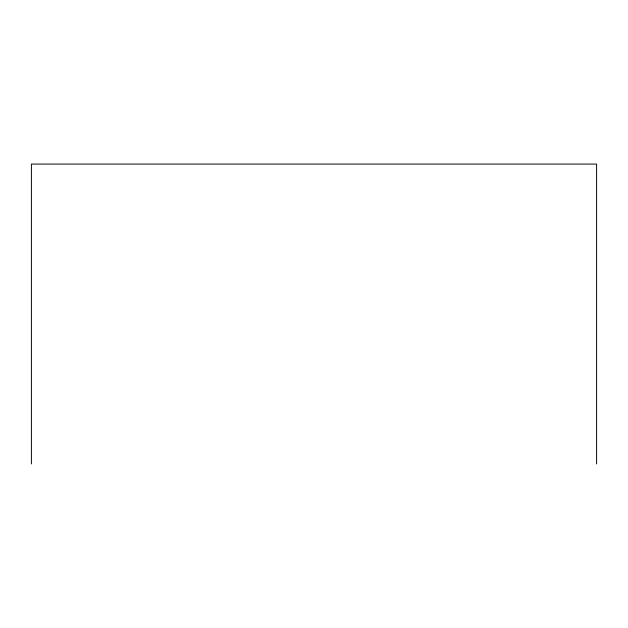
<?xml version="1.0" encoding="UTF-8"?>
<svg xmlns="http://www.w3.org/2000/svg" width="628" height="628" viewBox="0 0 628 628"><rect width="100%" height="100%" fill="white"/><g stroke="black" fill="none" stroke-linecap="round" stroke-linejoin="round"><path stroke-width="0.94" d="M596.6 463.927L596.6 164.073L31.4 164.073L31.4 463.927"/></g></svg>
